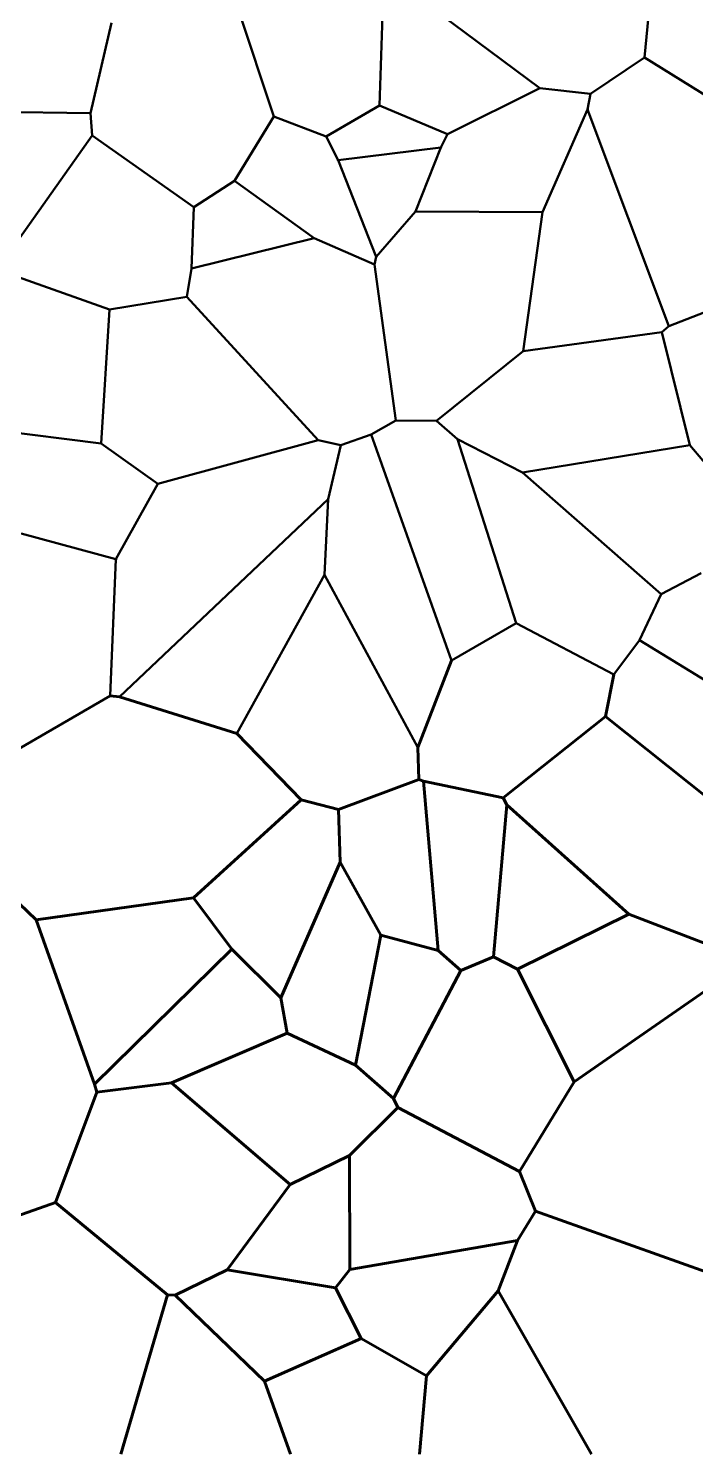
# Model space of a CAD drawing. Header units: metres. Extents: x 0 to 5000, y 0 to 2000.
# Drawn here: x 2414 to 2705, y 500 to 1122 of the extents above; entities that cross this region are included whole.
import ezdxf

# ---------------------------------------------------------------- set-up
doc = ezdxf.new("R2010")
doc.units = ezdxf.units.M

msp = doc.modelspace()

# ---------------------------------------------------------------- hatches: boundary and pattern name
at = {"layer": 'throats'}
for color, points in [(2, [(2688.58, 1168.54), (2689.02, 1168.5), (2683.24, 1109.5), (2682.79, 1109.55), (2688.58, 1168.54)]), (2, [(2567.6, 1088.58), (2567.15, 1088.59), (2569, 1146.89), (2569.45, 1146.88), (2567.6, 1088.58)]), (2, [(2637.52, 1096.29), (2637.25, 1095.93), (2569.09, 1146.71), (2569.36, 1147.07), (2637.52, 1096.29)]), (2, [(2521.47, 1083.8), (2521.05, 1083.66), (2505.49, 1130.53), (2505.91, 1130.67), (2521.47, 1083.8)]), (2, [(2441.42, 1085.17), (2440.98, 1085.27), (2450.21, 1124.75), (2450.64, 1124.65), (2441.42, 1085.17)]), (2, [(2659.57, 1093.52), (2659.32, 1093.89), (2682.89, 1109.71), (2683.14, 1109.34), (2659.57, 1093.52)]), (2, [(2745.39, 1070.94), (2745.15, 1070.56), (2682.9, 1109.33), (2683.14, 1109.72), (2745.39, 1070.94)]), (2, [(2597.09, 1075.87), (2596.89, 1076.28), (2637.29, 1096.31), (2637.49, 1095.91), (2597.09, 1075.87)]), (2, [(2637.36, 1095.89), (2637.41, 1096.33), (2659.47, 1093.93), (2659.42, 1093.48), (2637.36, 1095.89)]), (2, [(2658.42, 1086.75), (2657.98, 1086.83), (2659.22, 1093.74), (2659.67, 1093.66), (2658.42, 1086.75)]), (2, [(2321.57, 1086.87), (2321.58, 1087.32), (2441.2, 1085.44), (2441.19, 1084.99), (2321.57, 1086.87)]), (2, [(2442.21, 1075.51), (2441.76, 1075.48), (2440.97, 1085.2), (2441.42, 1085.24), (2442.21, 1075.51)]), (2, [(2504.18, 1055.63), (2503.8, 1055.86), (2521.07, 1083.84), (2521.45, 1083.61), (2504.18, 1055.63)]), (2, [(2544.19, 1075.28), (2544.03, 1074.85), (2521.18, 1083.52), (2521.34, 1083.94), (2544.19, 1075.28)]), (2, [(2567.26, 1088.78), (2567.49, 1088.39), (2544.22, 1074.87), (2543.99, 1075.26), (2567.26, 1088.78)]), (2, [(2597.08, 1076.28), (2596.9, 1075.87), (2567.29, 1088.38), (2567.46, 1088.79), (2597.08, 1076.28)]), (2, [(2657.99, 1086.88), (2658.4, 1086.7), (2638.71, 1041.97), (2638.29, 1042.15), (2657.99, 1086.88)]), (2, [(2657.99, 1086.71), (2658.41, 1086.87), (2693.79, 992.35), (2693.37, 992.2), (2657.99, 1086.71)]), (2, [(2402.8, 1019.76), (2402.43, 1020.02), (2441.8, 1075.62), (2442.17, 1075.36), (2402.8, 1019.76)]), (2, [(2486.4, 1044.45), (2486.14, 1044.08), (2441.85, 1075.31), (2442.11, 1075.68), (2486.4, 1044.45)]), (2, [(2549.44, 1064.78), (2549.03, 1064.58), (2543.91, 1074.97), (2544.31, 1075.16), (2549.44, 1064.78)]), (2, [(2594.33, 1070.09), (2593.92, 1070.28), (2596.79, 1076.17), (2597.19, 1075.98), (2594.33, 1070.09)]), (2, [(2549.03, 1064.6), (2549.45, 1064.77), (2566.11, 1022.66), (2565.69, 1022.49), (2549.03, 1064.6)]), (2, [(2594.1, 1070.41), (2594.15, 1069.96), (2549.26, 1064.46), (2549.21, 1064.91), (2594.1, 1070.41)]), (2, [(2593.92, 1070.27), (2594.33, 1070.1), (2583.29, 1042.25), (2582.88, 1042.41), (2593.92, 1070.27)]), (2, [(2503.87, 1055.93), (2504.11, 1055.56), (2486.39, 1044.07), (2486.15, 1044.45), (2503.87, 1055.93)]), (2, [(2538.95, 1030.87), (2538.69, 1030.51), (2503.86, 1055.56), (2504.12, 1055.93), (2538.95, 1030.87)]), (2, [(2485.5, 1017.46), (2485.06, 1017.47), (2486.05, 1044.27), (2486.5, 1044.26), (2485.5, 1017.46)]), (2, [(2566.07, 1022.43), (2565.73, 1022.72), (2582.91, 1042.48), (2583.25, 1042.18), (2566.07, 1022.43)]), (2, [(2583.08, 1042.1), (2583.09, 1042.55), (2638.5, 1042.29), (2638.5, 1041.84), (2583.08, 1042.1)]), (2, [(2638.28, 1042.09), (2638.72, 1042.03), (2630.26, 981.33), (2629.82, 981.39), (2638.28, 1042.09)]), (2, [(2538.77, 1030.91), (2538.88, 1030.47), (2485.33, 1017.25), (2485.23, 1017.68), (2538.77, 1030.91)]), (2, [(2538.73, 1030.48), (2538.91, 1030.9), (2565.23, 1019.42), (2565.05, 1019.01), (2538.73, 1030.48)]), (2, [(2565.68, 1022.62), (2566.12, 1022.52), (2565.36, 1019.17), (2564.92, 1019.27), (2565.68, 1022.62)]), (2, [(2404.76, 1015.16), (2404.91, 1015.58), (2449.6, 999.79), (2449.45, 999.37), (2404.76, 1015.16)]), (2, [(2485.06, 1017.5), (2485.5, 1017.43), (2483.48, 1004.98), (2483.04, 1005.06), (2485.06, 1017.5)]), (2, [(2564.92, 1019.19), (2565.37, 1019.25), (2574.63, 951.08), (2574.18, 951.02), (2564.92, 1019.19)]), (2, [(2483.22, 1005.24), (2483.29, 1004.8), (2449.56, 999.36), (2449.49, 999.8), (2483.22, 1005.24)]), (2, [(2540.75, 942.73), (2540.42, 942.42), (2483.09, 1004.87), (2483.42, 1005.17), (2540.75, 942.73)]), (2, [(2731.55, 1007.33), (2731.71, 1006.91), (2693.66, 992.06), (2693.5, 992.48), (2731.55, 1007.33)]), (2, [(2446.13, 941.08), (2445.68, 941.11), (2449.3, 999.59), (2449.75, 999.56), (2446.13, 941.08)]), (2, [(2630.07, 981.14), (2630.01, 981.58), (2690.56, 989.91), (2690.62, 989.47), (2630.07, 981.14)]), (2, [(2690.37, 989.64), (2690.81, 989.74), (2702.96, 940.38), (2702.52, 940.27), (2690.37, 989.64)]), (2, [(2693.43, 992.44), (2693.72, 992.1), (2690.73, 989.52), (2690.44, 989.86), (2693.43, 992.44)]), (2, [(2592.42, 950.72), (2592.14, 951.07), (2629.9, 981.54), (2630.18, 981.19), (2592.42, 950.72)]), (2, [(2445.93, 941.32), (2445.87, 940.87), (2399.5, 946.76), (2399.55, 947.2), (2445.93, 941.32)]), (2, [(2574.3, 951.25), (2574.52, 950.86), (2563.77, 944.83), (2563.55, 945.22), (2574.3, 951.25)]), (2, [(2574.4, 950.83), (2574.41, 951.28), (2592.28, 951.12), (2592.28, 950.67), (2574.4, 950.83)]), (2, [(2592.13, 950.73), (2592.43, 951.07), (2601.58, 943.12), (2601.28, 942.78), (2592.13, 950.73)]), (2, [(2470.67, 923.71), (2470.41, 923.34), (2445.77, 940.91), (2446.03, 941.28), (2470.67, 923.71)]), (2, [(2470.6, 923.31), (2470.48, 923.74), (2540.52, 942.79), (2540.64, 942.36), (2470.6, 923.31)]), (2, [(2550.59, 940.51), (2550.49, 940.07), (2540.53, 942.36), (2540.63, 942.79), (2550.59, 940.51)]), (2, [(2550.32, 940.34), (2550.76, 940.24), (2545.13, 916.77), (2544.7, 916.88), (2550.32, 940.34)]), (2, [(2563.58, 945.24), (2563.74, 944.82), (2550.62, 940.08), (2550.47, 940.5), (2563.58, 945.24)]), (2, [(2563.45, 944.95), (2563.87, 945.1), (2598.97, 846.45), (2598.54, 846.3), (2563.45, 944.95)]), (2, [(2601.22, 942.88), (2601.64, 943.02), (2627.14, 862.76), (2626.71, 862.63), (2601.22, 942.88)]), (2, [(2601.33, 942.75), (2601.53, 943.15), (2629.92, 928.62), (2629.72, 928.22), (2601.33, 942.75)]), (2, [(2629.85, 928.2), (2629.78, 928.64), (2702.7, 940.55), (2702.77, 940.1), (2629.85, 928.2)]), (2, [(2726.72, 912.5), (2726.38, 912.21), (2702.57, 940.18), (2702.91, 940.47), (2726.72, 912.5)]), (2, [(2690.46, 875.5), (2690.17, 875.17), (2629.67, 928.25), (2629.97, 928.59), (2690.46, 875.5)]), (2, [(2452.53, 890.42), (2452.14, 890.64), (2470.34, 923.63), (2470.74, 923.42), (2452.53, 890.42)]), (2, [(2544.76, 916.99), (2545.07, 916.66), (2453.96, 830.38), (2453.65, 830.7), (2544.76, 916.99)]), (2, [(2543.59, 883.79), (2543.15, 883.81), (2544.69, 916.84), (2545.14, 916.82), (2543.59, 883.79)]), (2, [(2410.84, 901.58), (2410.96, 902.01), (2452.39, 890.75), (2452.28, 890.31), (2410.84, 901.58)]), (2, [(2452.11, 890.54), (2452.56, 890.52), (2450.05, 830.89), (2449.6, 830.91), (2452.11, 890.54)]), (2, [(2543.17, 883.91), (2543.57, 883.69), (2505.3, 814.41), (2504.9, 814.63), (2543.17, 883.91)]), (2, [(2543.17, 883.69), (2543.57, 883.91), (2584.35, 808.5), (2583.95, 808.29), (2543.17, 883.69)]), (2, [(2690.42, 875.14), (2690.21, 875.53), (2707.69, 884.73), (2707.9, 884.34), (2690.42, 875.14)]), (2, [(2690.11, 875.43), (2690.52, 875.24), (2681.11, 855.17), (2680.7, 855.37), (2690.11, 875.43)]), (2, [(2626.82, 862.89), (2627.04, 862.5), (2598.87, 846.18), (2598.64, 846.57), (2626.82, 862.89)]), (2, [(2626.82, 862.5), (2627.03, 862.89), (2669.74, 840.43), (2669.53, 840.03), (2626.82, 862.5)]), (2, [(2669.81, 840.09), (2669.45, 840.36), (2680.72, 855.41), (2681.08, 855.14), (2669.81, 840.09)]), (2, [(2680.79, 855.08), (2681.02, 855.46), (2740.6, 818.94), (2740.36, 818.56), (2680.79, 855.08)]), (1, [(2598.48, 846.48), (2599.04, 846.27), (2584.43, 808.29), (2583.87, 808.5), (2598.48, 846.48)]), (1, [(2669.34, 840.29), (2669.93, 840.17), (2666.25, 821.92), (2665.66, 822.04), (2669.34, 840.29)]), (1, [(2376.74, 788.34), (2376.44, 788.86), (2449.68, 831.16), (2449.98, 830.64), (2376.74, 788.34)]), (1, [(2449.8, 830.6), (2449.85, 831.2), (2453.83, 830.84), (2453.78, 830.24), (2449.8, 830.6)]), (1, [(2505.19, 814.81), (2505.01, 814.23), (2453.71, 830.25), (2453.89, 830.83), (2505.19, 814.81)]), (1, [(2621.49, 786.22), (2621.12, 786.69), (2665.77, 822.22), (2666.14, 821.75), (2621.49, 786.22)]), (1, [(2665.77, 821.75), (2666.14, 822.22), (2731.03, 770.5), (2730.66, 770.03), (2665.77, 821.75)]), (1, [(2533.37, 785.7), (2532.93, 785.28), (2504.88, 814.31), (2505.32, 814.73), (2533.37, 785.7)]), (1, [(2584.87, 794.43), (2584.27, 794.41), (2583.85, 808.39), (2584.45, 808.41), (2584.87, 794.43)]), (1, [(2549.56, 781.11), (2549.35, 781.67), (2584.46, 794.7), (2584.67, 794.14), (2549.56, 781.11)]), (1, [(2586.68, 794.01), (2586.48, 793.45), (2584.47, 794.14), (2584.66, 794.71), (2586.68, 794.01)]), (1, [(2593.19, 719.8), (2592.59, 719.75), (2586.28, 793.71), (2586.88, 793.76), (2593.19, 719.8)]), (1, [(2586.52, 793.44), (2586.64, 794.02), (2621.36, 786.75), (2621.24, 786.16), (2586.52, 793.44)]), (1, [(2486.3, 742.55), (2485.89, 742.99), (2532.95, 785.71), (2533.35, 785.27), (2486.3, 742.55)]), (1, [(2549.53, 781.68), (2549.38, 781.1), (2533.08, 785.2), (2533.22, 785.78), (2549.53, 781.68)]), (1, [(2623.13, 783.49), (2622.59, 783.22), (2621.03, 786.32), (2621.57, 786.59), (2623.13, 783.49)]), (1, [(2550.53, 758.33), (2549.94, 758.31), (2549.15, 781.38), (2549.75, 781.4), (2550.53, 758.33)]), (1, [(2617.36, 716.96), (2616.76, 717.01), (2622.56, 783.38), (2623.16, 783.33), (2617.36, 716.96)]), (1, [(2622.66, 783.13), (2623.06, 783.58), (2676.4, 735.9), (2676, 735.45), (2622.66, 783.13)]), (1, [(2393.96, 755.27), (2394.38, 755.71), (2417.7, 733.47), (2417.28, 733.04), (2393.96, 755.27)]), (1, [(2549.96, 758.44), (2550.51, 758.2), (2524.52, 698.96), (2523.98, 699.2), (2549.96, 758.44)]), (1, [(2568.12, 726.69), (2567.59, 726.4), (2549.97, 758.17), (2550.5, 758.46), (2568.12, 726.69)]), (1, [(2486.05, 743.07), (2486.14, 742.47), (2417.53, 732.96), (2417.45, 733.55), (2486.05, 743.07)]), (1, [(2503.1, 720.56), (2502.62, 720.21), (2485.86, 742.59), (2486.34, 742.95), (2503.1, 720.56)]), (1, [(2627.71, 711.37), (2627.44, 711.91), (2676.06, 735.94), (2676.33, 735.4), (2627.71, 711.37)]), (1, [(2676.09, 735.39), (2676.3, 735.95), (2719.1, 719.52), (2718.88, 718.96), (2676.09, 735.39)]), (1, [(2443.2, 661.6), (2442.63, 661.4), (2417.21, 733.16), (2417.77, 733.36), (2443.2, 661.6)]), (1, [(2557.11, 669.68), (2556.52, 669.79), (2567.56, 726.6), (2568.15, 726.49), (2557.11, 669.68)]), (1, [(2592.97, 720.07), (2592.81, 719.49), (2567.78, 726.26), (2567.93, 726.83), (2592.97, 720.07)]), (1, [(2502.65, 720.6), (2503.07, 720.17), (2443.12, 661.29), (2442.7, 661.71), (2502.65, 720.6)]), (1, [(2524.46, 699.29), (2524.04, 698.87), (2502.64, 720.17), (2503.07, 720.6), (2524.46, 699.29)]), (1, [(2592.69, 719.55), (2593.09, 720.01), (2603.03, 711.3), (2602.64, 710.85), (2592.69, 719.55)]), (1, [(2602.95, 710.8), (2602.72, 711.36), (2616.94, 717.26), (2617.17, 716.7), (2602.95, 710.8)]), (1, [(2616.92, 716.71), (2617.19, 717.25), (2627.71, 711.9), (2627.44, 711.37), (2616.92, 716.71)]), (1, [(2573.72, 655.02), (2573.19, 655.3), (2602.57, 711.22), (2603.1, 710.94), (2573.72, 655.02)]), (1, [(2627.31, 711.5), (2627.84, 711.77), (2652.55, 662.6), (2652.01, 662.33), (2627.31, 711.5)]), (1, [(2527.39, 683.77), (2526.8, 683.66), (2523.96, 699.02), (2524.55, 699.13), (2527.39, 683.77)]), (1, [(2709.16, 702.27), (2709.5, 701.78), (2652.45, 662.22), (2652.11, 662.71), (2709.16, 702.27)]), (1, [(2526.98, 684), (2527.22, 683.44), (2476.68, 661.82), (2476.44, 662.37), (2526.98, 684)]), (1, [(2556.94, 670.01), (2556.68, 669.46), (2526.97, 683.45), (2527.23, 683.99), (2556.94, 670.01)]), (1, [(2556.61, 669.51), (2557.01, 669.96), (2573.66, 655.38), (2573.26, 654.93), (2556.61, 669.51)]), (1, [(2444.29, 658.03), (2443.72, 657.86), (2442.63, 661.41), (2443.2, 661.59), (2444.29, 658.03)]), (1, [(2476.52, 662.39), (2476.6, 661.8), (2444.05, 657.65), (2443.97, 658.24), (2476.52, 662.39)]), (1, [(2528.6, 617.85), (2528.21, 617.39), (2476.36, 661.87), (2476.75, 662.32), (2528.6, 617.85)]), (1, [(2628.75, 623.2), (2628.24, 623.51), (2652.03, 662.62), (2652.54, 662.31), (2628.75, 623.2)]), (1, [(2443.73, 658.05), (2444.29, 657.84), (2426.18, 609.67), (2425.62, 609.88), (2443.73, 658.05)]), (1, [(2573.19, 655.03), (2573.73, 655.29), (2575.64, 651.36), (2575.1, 651.09), (2573.19, 655.03)]), (1, [(2554.43, 630.14), (2554.01, 630.57), (2575.15, 651.44), (2575.58, 651.01), (2554.43, 630.14)]), (1, [(2575.23, 650.96), (2575.5, 651.49), (2628.64, 623.62), (2628.36, 623.09), (2575.23, 650.96)]), (1, [(2554.08, 630.63), (2554.35, 630.09), (2528.54, 617.35), (2528.27, 617.89), (2554.08, 630.63)]), (1, [(2553.92, 630.36), (2554.52, 630.36), (2554.64, 580.55), (2554.04, 580.55), (2553.92, 630.36)]), (1, [(2635.65, 606.16), (2635.09, 605.93), (2628.22, 623.24), (2628.78, 623.46), (2635.65, 606.16)]), (1, [(2528.17, 617.8), (2528.65, 617.44), (2501.04, 580.24), (2500.56, 580.6), (2528.17, 617.8)]), (1, [(2425.8, 610.06), (2426, 609.49), (2378.52, 592.81), (2378.32, 593.38), (2425.8, 610.06)]), (1, [(2475.04, 569.78), (2474.66, 569.32), (2425.71, 609.55), (2426.09, 610.01), (2475.04, 569.78)]), (1, [(2627.83, 593.11), (2627.31, 593.43), (2635.11, 606.2), (2635.63, 605.89), (2627.83, 593.11)]), (1, [(2635.27, 605.76), (2635.47, 606.33), (2728.43, 573.15), (2728.23, 572.59), (2635.27, 605.76)]), (1, [(2627.52, 593.56), (2627.62, 592.97), (2554.39, 580.26), (2554.29, 580.85), (2627.52, 593.56)]), (1, [(2627.29, 593.38), (2627.85, 593.16), (2619.49, 571.23), (2618.93, 571.44), (2627.29, 593.38)]), (1, [(2478.26, 569.1), (2477.99, 569.64), (2500.67, 580.69), (2500.93, 580.15), (2478.26, 569.1)]), (1, [(2500.75, 580.12), (2500.85, 580.72), (2548.15, 572.92), (2548.05, 572.33), (2500.75, 580.12)]), (1, [(2554.1, 580.74), (2554.58, 580.37), (2548.34, 572.44), (2547.87, 572.81), (2554.1, 580.74)]), (1, [(2547.83, 572.49), (2548.37, 572.77), (2559.68, 550.63), (2559.15, 550.36), (2547.83, 572.49)]), (1, [(2474.56, 569.64), (2475.14, 569.47), (2454.78, 499.92), (2454.21, 500.08), (2474.56, 569.64)]), (1, [(2474.83, 569.25), (2474.87, 569.85), (2478.14, 569.67), (2478.11, 569.07), (2474.83, 569.25)]), (1, [(2477.92, 569.15), (2478.33, 569.59), (2517.43, 532.06), (2517.01, 531.63), (2477.92, 569.15)]), (1, [(2588.04, 533.95), (2587.58, 534.33), (2618.98, 571.53), (2619.44, 571.14), (2588.04, 533.95)]), (1, [(2618.95, 571.19), (2619.47, 571.48), (2660.12, 500.15), (2659.6, 499.85), (2618.95, 571.19)]), (1, [(2559.29, 550.77), (2559.53, 550.22), (2517.34, 531.57), (2517.1, 532.12), (2559.29, 550.77)]), (1, [(2559.26, 550.24), (2559.56, 550.76), (2587.96, 534.4), (2587.66, 533.88), (2559.26, 550.24)]), (1, [(2516.94, 531.75), (2517.5, 531.95), (2528.77, 500.1), (2528.2, 499.9), (2516.94, 531.75)]), (1, [(2587.51, 534.17), (2588.11, 534.11), (2585.07, 499.97), (2584.47, 500.03), (2587.51, 534.17)])]:
    msp.add_hatch(color=color, dxfattribs=at).paths.add_polyline_path(points)

# ---------------------------------------------------------------- linework, layer by layer
at = {"layer": 'junctions'}
for centre, radius in [((2683.02, 1109.53), 0.225), ((2637.39, 1096.11), 0.225), ((2659.45, 1093.7), 0.225), ((2441.2, 1085.22), 0.225), ((2521.26, 1083.73), 0.225), ((2567.38, 1088.59), 0.225), ((2658.2, 1086.79), 0.225), ((2441.98, 1075.49), 0.225), ((2544.11, 1075.06), 0.225), ((2596.99, 1076.08), 0.225), ((2549.24, 1064.68), 0.225), ((2594.12, 1070.19), 0.225), ((2503.99, 1055.74), 0.225), ((2486.27, 1044.26), 0.225), ((2583.08, 1042.33), 0.225), ((2638.5, 1042.06), 0.225), ((2538.82, 1030.69), 0.225), ((2565.9, 1022.57), 0.225), ((2485.28, 1017.46), 0.225), ((2565.14, 1019.22), 0.225), ((2483.26, 1005.02), 0.225), ((2449.53, 999.58), 0.225), ((2690.59, 989.69), 0.225), ((2693.58, 992.27), 0.225), ((2630.04, 981.36), 0.225), ((2574.41, 951.05), 0.225), ((2592.28, 950.9), 0.225), ((2445.9, 941.1), 0.225), ((2540.58, 942.58), 0.225), ((2550.54, 940.29), 0.225), ((2563.66, 945.03), 0.225), ((2601.43, 942.95), 0.225), ((2702.74, 940.32), 0.225), ((2629.82, 928.42), 0.225), ((2470.54, 923.53), 0.225), ((2544.92, 916.83), 0.225), ((2452.33, 890.53), 0.225), ((2543.37, 883.8), 0.225), ((2690.31, 875.34), 0.225), ((2626.93, 862.69), 0.225), ((2680.9, 855.27), 0.225), ((2598.76, 846.38), 0.3), ((2669.63, 840.23), 0.3), ((2449.83, 830.9), 0.3), ((2453.8, 830.54), 0.3), ((2665.95, 821.98), 0.3), ((2505.1, 814.52), 0.3), ((2584.15, 808.4), 0.3), ((2584.57, 794.42), 0.3), ((2586.58, 793.73), 0.3), ((2533.15, 785.49), 0.3), ((2621.3, 786.46), 0.3), ((2549.45, 781.39), 0.3), ((2622.86, 783.35), 0.3), ((2550.24, 758.32), 0.3), ((2486.1, 742.77), 0.3), ((2676.2, 735.67), 0.3), ((2417.49, 733.26), 0.3), ((2567.86, 726.55), 0.3), ((2502.86, 720.38), 0.3), ((2592.89, 719.78), 0.3), ((2617.06, 716.98), 0.3), ((2602.83, 711.08), 0.3), ((2627.57, 711.64), 0.3), ((2524.25, 699.08), 0.3), ((2527.1, 683.72), 0.3), ((2556.81, 669.74), 0.3), ((2442.91, 661.5), 0.3), ((2476.56, 662.09), 0.3), ((2652.28, 662.46), 0.3), ((2444.01, 657.95), 0.3), ((2573.46, 655.16), 0.3), ((2575.37, 651.22), 0.3), ((2554.22, 630.36), 0.3), ((2628.5, 623.35), 0.3), ((2528.41, 617.62), 0.3), ((2425.9, 609.78), 0.3), ((2635.37, 606.05), 0.3), ((2627.57, 593.27), 0.3), ((2500.8, 580.42), 0.3), ((2554.34, 580.55), 0.3), ((2548.1, 572.63), 0.3), ((2474.85, 569.55), 0.3), ((2478.13, 569.37), 0.3), ((2619.21, 571.34), 0.3), ((2559.41, 550.5), 0.3), ((2517.22, 531.85), 0.3), ((2587.81, 534.14), 0.3)]:
    msp.add_circle(centre, radius, dxfattribs=at)
at = {"layer": 'throat_lines', "color": 2, "lineweight": 50}
for p, q in [((2683.02, 1109.53), (2688.8, 1168.52)), ((2569.22, 1146.89), (2567.38, 1088.59)), ((2569.22, 1146.89), (2637.39, 1096.11)), ((2505.7, 1130.6), (2521.26, 1083.73)), ((2450.42, 1124.7), (2441.2, 1085.22)), ((2683.02, 1109.53), (2659.45, 1093.7)), ((2683.02, 1109.53), (2745.27, 1070.75)), ((2637.39, 1096.11), (2596.99, 1076.08)), ((2659.45, 1093.7), (2637.39, 1096.11)), ((2659.45, 1093.7), (2658.2, 1086.79)), ((2441.2, 1085.22), (2321.57, 1087.09)), ((2441.2, 1085.22), (2441.98, 1075.49)), ((2521.26, 1083.73), (2503.99, 1055.74)), ((2521.26, 1083.73), (2544.11, 1075.06)), ((2544.11, 1075.06), (2567.38, 1088.59)), ((2567.38, 1088.59), (2596.99, 1076.08)), ((2638.5, 1042.06), (2658.2, 1086.79)), ((2693.58, 992.27), (2658.2, 1086.79)), ((2441.98, 1075.49), (2402.61, 1019.89)), ((2441.98, 1075.49), (2486.27, 1044.26)), ((2544.11, 1075.06), (2549.24, 1064.68)), ((2596.99, 1076.08), (2594.12, 1070.19)), ((2549.24, 1064.68), (2594.12, 1070.19)), ((2565.9, 1022.57), (2549.24, 1064.68)), ((2583.08, 1042.33), (2594.12, 1070.19)), ((2486.27, 1044.26), (2503.99, 1055.74)), ((2503.99, 1055.74), (2538.82, 1030.69)), ((2486.27, 1044.26), (2485.28, 1017.46)), ((2583.08, 1042.33), (2565.9, 1022.57)), ((2638.5, 1042.06), (2583.08, 1042.33)), ((2630.04, 981.36), (2638.5, 1042.06)), ((2485.28, 1017.46), (2538.82, 1030.69)), ((2565.14, 1019.22), (2538.82, 1030.69)), ((2565.14, 1019.22), (2565.9, 1022.57)), ((2449.53, 999.58), (2404.84, 1015.37)), ((2483.26, 1005.02), (2485.28, 1017.46)), ((2574.41, 951.05), (2565.14, 1019.22)), ((2449.53, 999.58), (2483.26, 1005.02)), ((2483.26, 1005.02), (2540.58, 942.58)), ((2693.58, 992.27), (2731.63, 1007.12)), ((2449.53, 999.58), (2445.9, 941.1)), ((2690.59, 989.69), (2630.04, 981.36)), ((2690.59, 989.69), (2693.58, 992.27)), ((2702.74, 940.32), (2690.59, 989.69)), ((2630.04, 981.36), (2592.28, 950.9)), ((2399.52, 946.98), (2445.9, 941.1)), ((2563.66, 945.03), (2574.41, 951.05)), ((2592.28, 950.9), (2574.41, 951.05)), ((2601.43, 942.95), (2592.28, 950.9)), ((2445.9, 941.1), (2470.54, 923.53)), ((2540.58, 942.58), (2470.54, 923.53)), ((2540.58, 942.58), (2550.54, 940.29)), ((2544.92, 916.83), (2550.54, 940.29)), ((2550.54, 940.29), (2563.66, 945.03)), ((2598.76, 846.38), (2563.66, 945.03)), ((2629.82, 928.42), (2601.43, 942.95)), ((2626.93, 862.69), (2601.43, 942.95)), ((2702.74, 940.32), (2629.82, 928.42)), ((2702.74, 940.32), (2726.55, 912.36)), ((2629.82, 928.42), (2690.31, 875.34)), ((2470.54, 923.53), (2452.33, 890.53)), ((2453.8, 830.54), (2544.92, 916.83)), ((2544.92, 916.83), (2543.37, 883.8)), ((2452.33, 890.53), (2410.9, 901.79)), ((2449.83, 830.9), (2452.33, 890.53)), ((2505.1, 814.52), (2543.37, 883.8)), ((2584.15, 808.4), (2543.37, 883.8)), ((2707.79, 884.53), (2690.31, 875.34)), ((2680.9, 855.27), (2690.31, 875.34)), ((2598.76, 846.38), (2626.93, 862.69)), ((2669.63, 840.23), (2626.93, 862.69)), ((2680.9, 855.27), (2669.63, 840.23)), ((2740.48, 818.75), (2680.9, 855.27))]:
    msp.add_line(p, q, dxfattribs=at)
at = {"layer": 'throat_lines', "color": 1, "lineweight": 60}
for p, q in [((2584.15, 808.4), (2598.76, 846.38)), ((2665.95, 821.98), (2669.63, 840.23)), ((2449.83, 830.9), (2376.59, 788.6)), ((2453.8, 830.54), (2449.83, 830.9)), ((2453.8, 830.54), (2505.1, 814.52)), ((2665.95, 821.98), (2621.3, 786.46)), ((2730.85, 770.26), (2665.95, 821.98)), ((2505.1, 814.52), (2533.15, 785.49)), ((2584.15, 808.4), (2584.57, 794.42)), ((2584.57, 794.42), (2549.45, 781.39)), ((2584.57, 794.42), (2586.58, 793.73)), ((2621.3, 786.46), (2586.58, 793.73)), ((2586.58, 793.73), (2592.89, 719.78)), ((2533.15, 785.49), (2486.1, 742.77)), ((2533.15, 785.49), (2549.45, 781.39)), ((2621.3, 786.46), (2622.86, 783.35)), ((2549.45, 781.39), (2550.24, 758.32)), ((2622.86, 783.35), (2617.06, 716.98)), ((2676.2, 735.67), (2622.86, 783.35)), ((2417.49, 733.26), (2394.17, 755.49)), ((2524.25, 699.08), (2550.24, 758.32)), ((2550.24, 758.32), (2567.86, 726.55)), ((2417.49, 733.26), (2486.1, 742.77)), ((2486.1, 742.77), (2502.86, 720.38)), ((2676.2, 735.67), (2627.57, 711.64)), ((2718.99, 719.24), (2676.2, 735.67)), ((2417.49, 733.26), (2442.91, 661.5)), ((2567.86, 726.55), (2556.81, 669.74)), ((2567.86, 726.55), (2592.89, 719.78)), ((2442.91, 661.5), (2502.86, 720.38)), ((2502.86, 720.38), (2524.25, 699.08)), ((2602.83, 711.08), (2592.89, 719.78)), ((2617.06, 716.98), (2602.83, 711.08)), ((2627.57, 711.64), (2617.06, 716.98)), ((2602.83, 711.08), (2573.46, 655.16)), ((2652.28, 662.46), (2627.57, 711.64)), ((2524.25, 699.08), (2527.1, 683.72)), ((2652.28, 662.46), (2709.33, 702.03)), ((2476.56, 662.09), (2527.1, 683.72)), ((2527.1, 683.72), (2556.81, 669.74)), ((2573.46, 655.16), (2556.81, 669.74)), ((2442.91, 661.5), (2444.01, 657.95)), ((2444.01, 657.95), (2476.56, 662.09)), ((2476.56, 662.09), (2528.41, 617.62)), ((2652.28, 662.46), (2628.5, 623.35)), ((2425.9, 609.78), (2444.01, 657.95)), ((2575.37, 651.22), (2573.46, 655.16)), ((2575.37, 651.22), (2554.22, 630.36)), ((2628.5, 623.35), (2575.37, 651.22)), ((2528.41, 617.62), (2554.22, 630.36)), ((2554.34, 580.55), (2554.22, 630.36)), ((2628.5, 623.35), (2635.37, 606.05)), ((2500.8, 580.42), (2528.41, 617.62)), ((2378.42, 593.09), (2425.9, 609.78)), ((2425.9, 609.78), (2474.85, 569.55)), ((2635.37, 606.05), (2627.57, 593.27)), ((2728.33, 572.87), (2635.37, 606.05)), ((2554.34, 580.55), (2627.57, 593.27)), ((2619.21, 571.34), (2627.57, 593.27)), ((2500.8, 580.42), (2478.13, 569.37)), ((2548.1, 572.63), (2500.8, 580.42)), ((2548.1, 572.63), (2554.34, 580.55)), ((2559.41, 550.5), (2548.1, 572.63)), ((2454.49, 500), (2474.85, 569.55)), ((2478.13, 569.37), (2474.85, 569.55)), ((2517.22, 531.85), (2478.13, 569.37)), ((2619.21, 571.34), (2587.81, 534.14)), ((2659.86, 500), (2619.21, 571.34)), ((2517.22, 531.85), (2559.41, 550.5)), ((2587.81, 534.14), (2559.41, 550.5)), ((2528.48, 500), (2517.22, 531.85)), ((2584.77, 500), (2587.81, 534.14))]:
    msp.add_line(p, q, dxfattribs=at)

doc.saveas('drawing.dxf')
